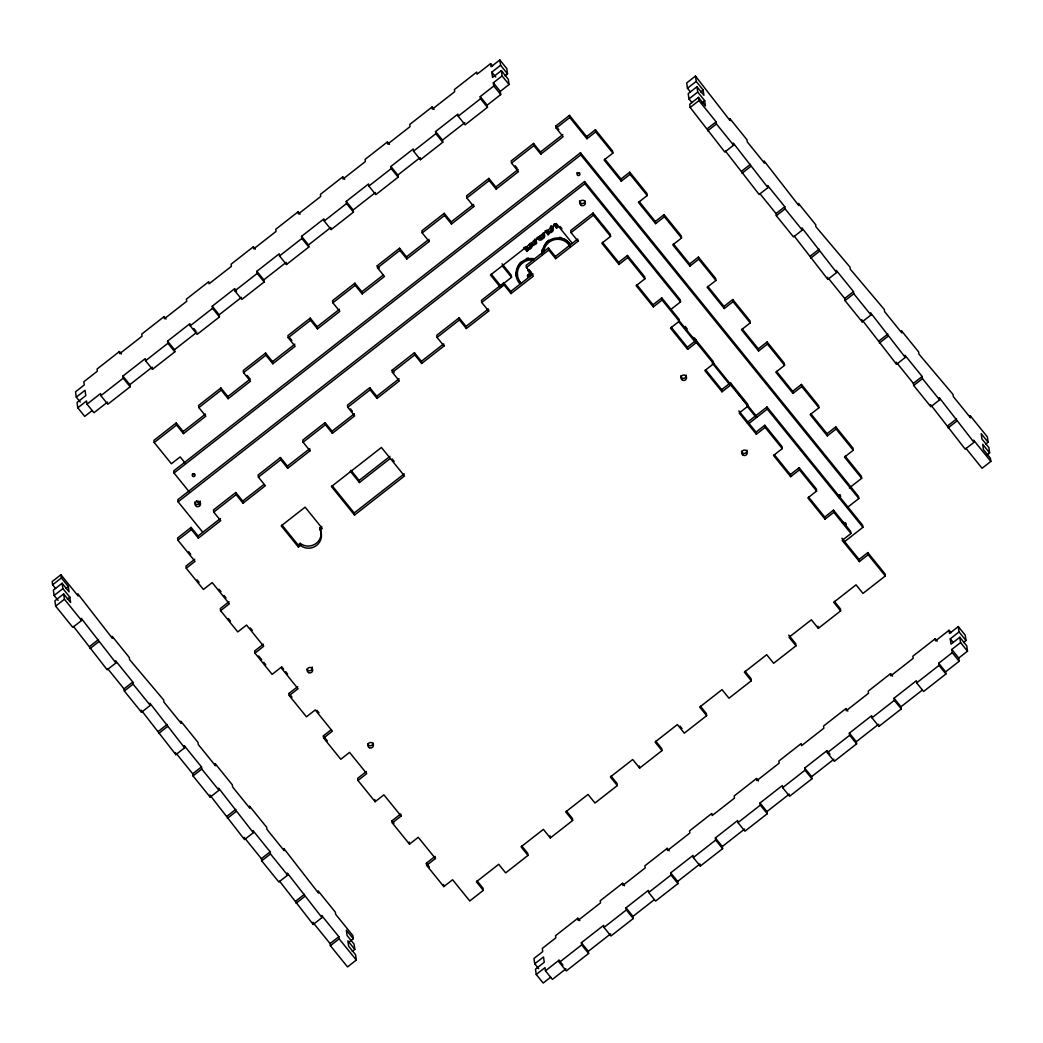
<?xml version="1.0" encoding="UTF-8"?>
<svg xmlns="http://www.w3.org/2000/svg" width="1043" height="1043" viewBox="0 0 1043 1043"><rect width="100%" height="100%" fill="white"/><g stroke="black" fill="none" stroke-linecap="round" stroke-linejoin="round"><path stroke-width="1.5" d="M529.375 245.288L529.583 243.58M121.392 354.007L119.41 351.556L97.077 369.026L97.377 371.152L83.818 381.764L84.274 384.958L75.513 391.816L76.269 397.148L80.233 402.05M166.059 319.067L164.077 316.616L141.744 334.086L142.044 336.211L119.71 353.681L119.41 351.556M255.392 249.199L253.397 246.748L231.077 264.218L231.377 266.343L209.043 283.813L208.743 281.688L186.41 299.145L186.71 301.284L164.377 318.754L164.077 316.616M300.058 214.271L298.076 211.82L275.73 229.291L276.043 231.416L253.71 248.886L253.397 246.748M344.725 179.331L342.743 176.88L320.41 194.35L320.709 196.488L298.376 213.945L298.076 211.82M389.391 144.403L387.409 141.952L365.076 159.41L365.376 161.548L343.043 179.018L342.743 176.88M434.044 109.463L432.063 107.012L409.73 124.482L410.029 126.62L387.709 144.077L387.409 141.952M492.583 66.061L490.601 63.61L477.029 74.209L476.729 72.084L454.396 89.555L454.696 91.68L432.363 109.15L432.063 107.012M505.021 75.813L507.524 73.857L506.768 68.525L499.819 59.946L491.044 66.804L490.601 63.61M76.269 397.148L85.031 390.291L85.787 395.623L77.026 402.481L77.782 407.813L84.718 416.392L92.24 410.512M107.507 402.129L93.948 412.728L86.999 404.149L100.571 393.55L100.871 395.675L107.807 404.254L130.14 386.784L123.204 378.218L122.905 376.08L145.238 358.609L145.538 360.748L152.474 369.326L174.807 351.856L167.871 343.277L167.571 341.139L189.904 323.669L190.204 325.807L197.14 334.386L219.473 316.916L212.537 308.337L212.237 306.212L234.571 288.742L234.871 290.867L241.807 299.445L264.14 281.988L257.191 273.409L256.891 271.284L279.224 253.814L279.524 255.939L286.473 264.518L308.806 247.048L301.87 238.482L301.557 236.344L323.891 218.874L324.204 221.012L331.139 229.59L353.473 212.12L346.537 203.541L346.224 201.403L368.557 183.946L368.87 186.071L375.806 194.65L398.139 177.18L391.203 168.601L390.89 166.476L413.224 149.006L413.523 151.144L420.459 159.722L442.793 142.252L435.857 133.673L435.557 131.548L457.89 114.078L458.19 116.203L465.126 124.782L487.459 107.312L487.159 105.187L500.718 94.574L500.262 91.38L509.036 84.522L508.28 79.19L501.344 70.611L492.57 77.469L491.814 72.136L500.588 65.279L499.819 59.946M77.782 407.813L86.543 400.955L86.999 404.149M500.718 94.574L493.782 85.995L493.326 82.801L502.1 75.943L501.344 70.611M487.459 107.312L480.523 98.746L480.223 96.608L493.782 85.995M100.871 395.675L123.204 378.218M145.538 360.748L167.871 343.277M190.204 325.807L212.537 308.337M234.871 290.867L257.191 273.409M279.524 255.939L301.87 238.482M324.204 221.012L346.537 203.541M368.87 186.071L391.203 168.601M413.523 151.144L435.857 133.673M458.19 116.203L480.523 98.746M130.14 386.784L129.84 384.658L152.174 367.188L152.474 369.326M174.807 351.856L174.507 349.718L196.84 332.248M219.473 316.916L219.173 314.79L241.507 297.32M264.14 281.988L263.827 279.85L286.16 262.393L286.473 264.518M308.806 247.048L308.506 244.922L330.84 227.452L331.139 229.59M353.473 212.12L353.173 209.982L375.506 192.512M398.139 177.18L397.839 175.055L420.16 157.584L420.459 159.722M442.793 142.252L442.493 140.114L464.826 122.657M406.509 256.839L428.842 239.368L429.142 241.507L406.809 258.964L406.509 256.839L399.56 248.26L377.227 265.73L377.527 267.855L384.476 276.434L362.143 293.904L361.83 291.766L354.894 283.188L332.561 300.658L332.86 302.796L339.809 311.375L317.476 328.832L317.176 326.707L310.24 318.115L287.907 335.585L288.207 337.723L295.143 346.302L272.81 363.772L272.51 361.634L265.574 353.055L243.241 370.526L243.541 372.651L250.476 381.23L228.143 398.7L227.843 396.575L220.907 387.996L198.574 405.466L198.874 407.591L205.81 416.17L183.477 433.64L183.177 431.502L176.228 422.923L153.908 440.394L154.208 442.519L171.391 463.744L180.152 456.899L185.198 463.131M451.176 221.898L473.509 204.428L473.809 206.566L451.476 224.036L451.176 221.898L444.227 213.32L421.894 230.79L422.193 232.915L429.142 241.507M586.622 136.607L595.397 129.749L595.696 131.887L586.935 138.745L586.622 136.607L569.452 115.382L555.893 125.994L556.193 128.12L563.129 136.698L540.795 154.168L540.496 152.03L533.56 143.452L511.226 160.922L511.526 163.06L518.462 171.639L496.129 189.109L495.829 186.971L488.893 178.392L466.56 195.849L466.873 197.987L473.809 206.566M154.208 442.519L176.541 425.062L176.228 422.923M198.874 407.591L221.207 390.121L220.907 387.996M243.541 372.651L265.874 355.194L265.574 353.055M288.207 337.723L310.54 320.253L310.24 318.115M332.86 302.796L355.194 285.326L354.894 283.188M377.527 267.855L399.86 250.385L399.56 248.26M422.193 232.915L444.54 215.458L444.227 213.32M466.873 197.987L489.193 180.53L488.893 178.392M511.526 163.06L533.86 145.59L533.56 143.452M556.193 128.12L569.752 117.52L569.452 115.382M183.177 431.502L205.51 414.045M227.843 396.575L250.177 379.104L247.204 375.428M272.51 361.634L294.843 344.164M317.176 326.707L339.496 309.236M361.83 291.766L382.924 275.274M495.829 186.971L518.162 169.501M540.496 152.03L562.829 134.573M847.268 507.563L858.819 498.528L858.519 496.403L580.482 152.747L173.712 470.901L174.012 473.027L189.344 491.983M174.012 473.027L580.795 154.885L580.482 152.747M985.609 444.175L988.112 442.219L987.356 436.887L970.186 415.662L970.498 417.8L953.315 396.575L953.015 394.437L918.974 354.125L918.674 351.986L901.504 330.774L901.817 332.9L884.633 311.674L884.334 309.536L850.293 269.224L849.993 267.099L815.952 226.774L815.652 224.649L798.482 203.424L798.782 205.562L764.141 160.974L764.441 163.112L747.27 141.887L746.971 139.762L729.8 118.524L730.1 120.662L695.459 76.087L686.685 82.945L687.441 88.277L690.414 91.953M349.522 941.686L353.277 938.739L352.834 935.545L335.663 914.32L335.351 912.182L318.18 890.957L318.48 893.095L283.839 848.507L284.139 850.645L266.969 829.42L266.669 827.295L249.499 806.07L249.798 808.195L232.628 786.983L232.328 784.844L215.158 763.619L215.458 765.745L198.287 744.533L197.987 742.394L180.817 721.169L181.117 723.307L163.947 702.082L163.647 699.944L129.606 659.632L129.306 657.494L112.136 636.282L112.435 638.407L77.795 593.832L78.095 595.97L60.924 574.732L52.15 581.603L52.606 584.797L55.579 588.474M52.606 584.797L61.381 577.939L60.924 574.732M687.441 88.277L696.216 81.406L695.459 76.087M61.381 577.939L68.316 586.518L69.073 591.85L62.137 583.272L53.362 590.129L54.119 595.462L58.095 600.364M696.216 81.406L703.151 89.998L703.908 95.317L696.972 86.738L688.197 93.609L688.954 98.942L691.939 102.618M595.397 129.749L612.567 150.974L612.867 153.099L604.093 159.957L621.263 181.182L630.037 174.324L629.737 172.186L620.963 179.044L621.263 181.182M54.119 595.462L62.893 588.604L62.137 583.272M688.954 98.942L697.728 92.071L696.972 86.738M670.506 309.732L680.531 301.883L680.219 299.758L584.588 181.534L177.805 499.688L178.118 501.826L202.538 532.008M65.813 588.474L68.316 586.518M700.648 91.953L703.151 89.998M178.118 501.826L584.888 183.672L584.588 181.534M62.893 588.604L69.829 597.183L70.598 602.515L63.649 593.936L54.888 600.794L55.644 606.126L72.814 627.351L81.589 620.494L81.289 618.356L115.929 662.944L107.155 669.802L73.518 626.465M697.728 92.071L704.677 100.65L705.433 105.982L698.484 97.403L689.723 104.274L690.166 107.468L724.82 152.043L733.594 145.186L733.281 143.06L767.935 187.636L759.161 194.493L725.524 151.17M690.166 107.468L698.94 100.61L698.484 97.403M55.644 606.126L64.418 599.256L63.649 593.936M67.326 599.138L69.829 597.183M702.161 102.618L704.677 100.65M538.279 237.374L537.992 237.595A3.025 2.96 -8.1 0 0 543.234 235.796M538.579 237.139L542.621 233.984M527.797 248.26L528.097 250.398L526.911 251.324L527.197 248.729M548.096 230.594L549.283 233.828L548.096 234.753L547.797 232.615L548.983 231.689A2.673 2.621 -8.1 0 0 550.222 231.35A3.103 3.038 -8.1 0 0 550.652 231.064A1.943 1.903 -8.1 0 0 551.46 228.899M555.267 223.893L557.875 227.113L556.558 228.143L556.245 226.005L557.405 225.105M287.386 466.13L309.719 448.673L310.019 450.798L287.685 468.268L287.386 466.13L280.437 457.551L258.116 475.021L258.416 477.146L265.352 485.725L243.019 503.195L242.719 501.057L235.783 492.479L213.45 509.949L213.75 512.087L220.686 520.666L198.353 538.136L198.053 535.998L191.117 527.419L177.558 538.032L177.858 540.157L195.028 561.382L186.254 568.252L203.424 589.464L212.198 582.607L229.369 603.832L220.594 610.69L237.765 631.915L246.539 625.057L263.71 646.269L254.935 653.14L272.106 674.365L280.88 667.507L298.05 688.719L289.276 695.59L306.446 716.815L315.221 709.957L332.391 731.169L323.617 738.027L340.8 759.265L349.561 752.394L366.732 773.619L357.958 780.477L375.141 801.702L383.915 794.844L401.073 816.069L392.298 822.927L409.482 844.152L418.256 837.294L435.413 858.519L426.652 865.377L443.823 886.602L452.597 879.744L469.767 900.956L483.326 890.357L483.013 888.219L477.068 880.866M421.385 361.321L443.705 343.864L444.005 346.002L421.685 363.459L421.385 361.321L414.436 352.743L392.103 370.213L392.416 372.351L399.352 380.93L377.018 398.4L376.719 396.262L369.77 387.683L347.436 405.153L347.749 407.278L354.685 415.857L332.352 433.327L332.052 431.202L325.103 422.624L302.77 440.094L303.083 442.219L310.019 450.798M466.038 326.394L488.372 308.937L488.685 311.062L466.351 328.532L466.038 326.394L459.103 317.815L436.769 335.285L437.069 337.424L444.005 346.002M555.371 256.526L577.705 239.056L578.018 241.194L555.684 258.664L555.371 256.526L548.435 247.947L526.102 265.417L526.402 267.543L533.351 276.134L511.018 293.591L510.705 291.466L503.769 282.888L481.436 300.358L481.736 302.483L488.685 311.062M618.981 264.453L618.668 262.328L627.443 255.47L627.743 257.595L618.981 264.453L601.811 243.241L610.572 236.383L610.272 234.245L593.089 213.02L570.769 230.477L571.069 232.615L578.018 241.194M501.383 285.26L511.552 277.308L511.253 275.169L502.074 263.827M177.858 540.157L191.417 529.557L191.117 527.419M213.75 512.087L236.083 494.617L235.783 492.479M258.416 477.146L280.75 459.689L280.437 457.551M303.083 442.219L325.416 424.749L325.103 422.624M347.749 407.278L370.082 389.821L369.77 387.683M392.416 372.351L414.749 354.881L414.436 352.743M437.069 337.424L459.402 319.953L459.103 317.815M481.736 302.483L504.069 285.013L503.769 282.888M526.402 267.543L548.735 250.085L548.435 247.947M571.069 232.615L593.402 215.158L593.089 213.02M707.35 128.693L716.124 121.835L698.94 100.61M529.153 269.629L527.901 270.606L530.248 273.514L527.276 275.834L528.214 277.008L531.187 274.674L530.887 272.549L527.914 274.87L528.214 277.008M707.649 130.831L716.424 123.974L716.124 121.835M198.053 535.998L220.386 518.527M242.719 501.057L263.814 484.565M332.052 431.202L354.385 413.732M376.719 396.262L399.052 378.792M510.705 291.466L533.038 273.996M629.737 172.186L646.908 193.411L647.208 195.549L638.433 202.407L655.604 223.632L664.378 216.775L664.078 214.636L655.304 221.494L655.604 223.632M194.728 559.257L185.954 566.114L186.254 568.252M89.685 646.438L98.446 639.581M89.985 648.577L98.759 641.706M741.69 171.143L750.465 164.286M741.99 173.281L750.764 166.411M390.212 458.49L359.444 482.544L359.144 480.419L389.913 456.352M664.078 214.636L681.248 235.861L681.548 238L672.787 244.857L689.945 266.082L698.719 259.212L698.419 257.086L689.645 263.944L689.945 266.082M298.389 547.08L281.206 525.855L305.117 507.159L322.287 528.384L320.201 530.013A12.907 12.659 -8.1 0 1 300.475 545.45L298.389 547.08L298.089 544.941L300.162 543.312A12.907 12.659 -8.1 0 0 320.905 530.783M320.201 530.013L319.901 527.888L321.726 526.454M229.056 601.694L220.295 608.551L220.594 610.69M627.443 255.47L644.6 276.682L644.913 278.82L636.139 285.678L653.322 306.903L662.083 300.045L661.784 297.92L653.009 304.765L653.322 306.903M142.2 711.365L175.837 754.689L184.611 747.831L149.97 703.256L150.27 705.381L141.496 712.252L124.326 691.014L124.026 688.888L132.787 682.031L115.63 660.806L115.929 662.944M124.326 691.014L133.1 684.156L132.787 682.031M354.503 515.099L331.426 486.573L381.425 447.473L404.501 475.986L354.503 515.099L354.203 512.96L404.202 473.861M794.205 236.057L827.842 279.394L836.616 272.536L801.976 227.948L802.276 230.086L793.501 236.944L776.331 215.718L776.031 213.593L784.805 206.736L767.622 185.498L767.935 187.636M776.331 215.718L785.105 208.861L784.805 206.736M698.419 257.086L715.589 278.312L715.902 280.45L707.128 287.307L724.285 308.532L733.06 301.662L732.76 299.537L723.985 306.394L724.285 308.532M263.41 644.144L254.635 651.001L254.935 653.14M661.784 297.92L678.941 319.132L679.254 321.27L670.48 328.128L687.663 349.353L696.424 342.495L696.124 340.357L687.363 347.215L687.663 349.353M158.367 731.339L167.141 724.481M158.666 733.464L167.441 726.606M810.372 256.03L819.133 249.173M810.672 258.169L819.446 251.298M732.76 299.537L749.93 320.762L750.243 322.887L741.469 329.757L758.639 350.969L767.4 344.112L767.1 341.987L758.326 348.844L758.639 350.969M289.276 695.59L288.976 693.452L297.75 686.594M696.124 340.357L713.295 361.582L713.595 363.72L704.833 370.565L722.004 391.803L730.765 384.945L730.465 382.807L721.704 389.665L722.004 391.803M210.178 797.139L209.878 795.001L244.518 839.576L253.293 832.718L218.652 788.143L218.952 790.268L210.178 797.139L193.007 775.914L192.707 773.789L201.482 766.918L184.298 745.693L184.611 747.831M193.007 775.914L201.781 769.056L201.482 766.918M862.9 320.957L896.524 364.294L905.298 357.423L870.657 312.848L870.957 314.973L862.183 321.844L845.013 300.606L844.713 298.481L853.487 291.623L836.317 270.398L836.616 272.536M845.013 300.606L853.787 293.748L853.487 291.623M767.1 341.987L784.271 363.212L784.584 365.337L775.809 372.208L792.98 393.42L801.754 386.562L801.441 384.424L792.667 391.294L792.98 393.42M323.617 738.027L323.317 735.902L330.84 730.022M730.465 382.807L747.635 404.032L747.935 406.157L739.174 413.015L756.344 434.253L765.106 427.395L764.806 425.257L756.045 432.115L756.344 434.253M227.048 816.226L235.822 809.368M227.348 818.364L236.122 811.506M746.918 422.65L766.97 406.979L862.613 525.19L862.913 527.315L843.67 542.373M748.483 423.81L767.27 409.104L766.97 406.979M879.053 340.931L887.828 334.073M879.353 343.056L888.128 336.198M801.441 384.424L818.625 405.662L818.924 407.787L810.15 414.645L827.321 435.87L836.095 429.012L835.782 426.874L827.021 433.732L827.321 435.87M366.432 771.481L357.658 778.352L357.958 780.477M764.806 425.257L781.976 446.482L782.276 448.607L773.515 455.465L790.685 476.69L799.446 469.845L799.147 467.707L790.385 474.565L790.685 476.69M279.563 881.152L313.2 924.476L321.974 917.618L287.333 873.043L287.633 875.168L278.859 882.026L261.689 860.814L261.389 858.676L270.163 851.818L252.993 830.593L253.293 832.718M261.689 860.814L270.463 853.943L270.163 851.818M930.565 404.606L965.218 449.181L973.979 442.323L939.339 397.748L939.639 399.873L930.877 406.731L913.694 385.506L913.394 383.381L922.168 376.51L904.998 355.298L905.298 357.423M913.694 385.506L922.468 378.648L922.168 376.51M835.782 426.874L852.965 448.099L853.265 450.237L844.491 457.095L861.661 478.32L849.328 487.955M392.298 822.927L391.999 820.802L400.773 813.931L401.073 816.069M799.147 467.707L816.317 488.932L816.617 491.057L807.856 497.915L825.026 519.14L833.8 512.282L833.487 510.157L824.726 517.015L825.026 519.14M295.73 901.126L304.504 894.268M296.043 903.264L304.804 896.393M947.735 425.818L956.509 418.96M948.035 427.956L956.809 421.098M426.652 865.377L426.339 863.239L435.114 856.381L435.413 858.519M833.487 510.157L850.658 531.369L850.958 533.508L842.196 540.365L859.367 561.59L868.141 554.733L867.828 552.607L859.067 559.452L859.367 561.59M352.299 951.359L354.803 949.404L347.854 940.825L348.623 946.157L355.559 954.736L356.315 960.068L347.541 966.926L330.383 945.701L330.07 943.576L338.845 936.718L321.674 915.48L321.974 917.618M330.383 945.701L339.144 938.843L338.845 936.718M987.134 454.839L989.638 452.884L988.881 447.551L981.932 438.973L981.176 433.64L988.112 442.219M989.638 452.884L982.702 444.305L983.458 449.637L990.394 458.216L990.85 461.41L982.076 468.268L965.922 448.294M521.735 845.938L527.693 853.291L527.993 855.416L505.659 872.887L498.71 864.308L476.377 881.778L483.326 890.357M527.993 855.416L521.044 846.838L543.377 829.381L550.326 837.959L572.646 820.489L572.346 818.364L566.401 811.011M611.068 776.07L617.013 783.423L617.313 785.562L594.979 803.019L588.043 794.44L565.71 811.91L572.646 820.489M617.313 785.562L610.377 776.983L632.71 759.513L639.646 768.091L661.979 750.621L661.679 748.483L655.734 741.13M700.401 706.202L706.346 713.555L706.646 715.681L684.312 733.151L677.376 724.572L655.043 742.042L661.979 750.621M745.054 671.275L751.012 678.628L751.312 680.753L728.979 698.223L722.03 689.645L699.71 707.102L706.646 715.681M788.73 635.109L795.679 643.687L795.978 645.826L773.645 663.283L766.709 654.704L744.376 672.174L751.312 680.753M795.978 645.826L789.043 637.247L811.376 619.777L818.312 628.355L840.645 610.885L840.345 608.747L834.387 601.394M867.828 552.607L884.999 573.819L885.298 575.958L862.978 593.415L856.042 584.836L833.709 602.306L840.645 610.885M579.856 920.669L577.874 918.218L555.541 935.688L555.841 937.826L542.282 948.426L542.738 951.633L533.964 958.478L534.733 963.81L538.696 968.712M624.522 885.742L622.541 883.291L600.207 900.761L600.507 902.886L578.174 920.356L577.874 918.218M669.189 850.801L667.207 848.35L644.874 865.82L645.174 867.945L622.84 885.416L622.541 883.291M758.509 780.933L756.527 778.482L734.194 795.952L734.494 798.091L712.16 815.548L711.861 813.423L689.54 830.88L689.84 833.018L667.507 850.488L667.207 848.35M847.842 711.065L845.86 708.614L823.527 726.084L823.84 728.21L801.506 745.68L801.193 743.555L778.86 761.025L779.173 763.15L756.827 780.62L756.527 778.482M892.508 676.138L890.526 673.687L868.193 691.157L868.493 693.282L846.173 710.752L845.86 708.614M937.175 641.197L935.193 638.746L912.86 656.216L913.16 658.355L890.826 675.812L890.526 673.687M951.033 632.723L949.052 630.272L935.493 640.884L935.193 638.746M963.471 642.488L965.987 640.519L965.218 635.187L958.282 626.608L949.508 633.479L949.052 630.272M534.733 963.81L543.494 956.966L544.25 962.298L535.489 969.143L536.245 974.475L543.181 983.054L550.691 977.174M565.971 968.791L552.399 979.403L545.463 970.824L559.022 960.212L559.335 962.35L566.271 970.929L588.604 953.458L581.668 944.88L581.355 942.742L603.688 925.284L604.001 927.41L610.937 935.988L633.27 918.518L626.335 909.939L626.022 907.814L648.355 890.344L648.668 892.482L655.604 901.061L677.937 883.59L671.001 875.012L670.688 872.874L693.021 855.403L693.334 857.542L700.27 866.12L722.59 848.663L715.654 840.084L715.355 837.946L737.688 820.476L737.988 822.614L744.924 831.193L767.27 813.723L760.321 805.144L760.021 803.006L782.354 785.548L782.654 787.674L789.603 796.252L811.936 778.782L804.987 770.203L804.688 768.078L827.021 750.608L827.321 752.746L834.27 761.325L856.603 743.855L849.654 735.276L849.354 733.138L871.674 715.681L871.987 717.806L878.923 726.384L901.256 708.927L894.32 700.348L894.02 698.21L916.354 680.74L916.654 682.878L923.59 691.457L945.923 673.987L945.623 671.848L959.182 661.249L958.726 658.042L967.5 651.184L966.744 645.852L959.795 637.273L951.033 644.144L950.264 638.811L959.038 631.941L958.282 626.608M536.245 974.475L545.007 967.617L545.463 970.824M959.182 661.249L952.246 652.67L951.79 649.463L960.564 642.605L959.795 637.273M945.923 673.987L938.987 665.408L938.687 663.27L952.246 652.67M559.335 962.35L581.668 944.88M604.001 927.41L626.335 909.939M648.668 892.482L671.001 875.012M693.334 857.542L715.654 840.084M737.988 822.614L760.321 805.144M782.654 787.674L804.987 770.203M827.321 752.746L849.654 735.276M871.987 717.806L894.32 700.348M916.654 682.878L938.987 665.408M588.604 953.458L588.304 951.32L610.637 933.863M633.27 918.518L632.971 916.393L654.065 899.887M677.937 883.59L677.637 881.452L699.97 863.982L700.27 866.12M722.59 848.663L722.291 846.525L744.624 829.055M767.27 813.723L766.957 811.584L789.29 794.127M811.936 778.782L811.623 776.657L833.957 759.187M856.603 743.855L856.29 741.716L878.623 724.259L878.923 726.384M901.256 708.927L900.956 706.789L922.051 690.297M551.578 229.877L550.326 230.568M540.926 237.778L543.625 235.848A4.159 4.094 -8.1 0 0 544.329 234.232A4.381 4.302 -8.1 0 0 544.407 233.332M531.904 243.541L534.172 243.345L536.024 241.637A2.503 2.451 -8.1 0 0 536.258 240.816M548.396 232.732L549.309 232.889A3.377 3.312 -8.1 0 0 550.626 232.706L551.877 232.015A4.055 3.976 -8.1 0 0 553.155 230.399L553.259 230.047A2.203 2.151 -8.1 0 0 553.325 229.395A3.338 3.272 -8.1 0 0 552.946 228.117L551.043 225.601M531.395 243.41L531.695 245.535L532.699 245.744L536.324 243.762A2.503 2.451 -8.1 0 0 536.571 242.954A2.347 2.308 -8.1 0 0 536.545 242.367L534.551 239.173M537.275 237.217L538.618 237.804A4.459 4.381 -8.1 0 0 539.557 237.934M536.324 238.299L538.918 239.942A4.459 4.381 -8.1 0 0 540.326 240.059A4.237 4.159 -8.1 0 0 541.226 239.903L543.938 237.987A4.159 4.094 -8.1 0 0 544.629 236.37A4.381 4.302 -8.1 0 0 544.707 235.457L543.99 233.137M525.385 246.774L526.519 247.856A2.581 2.529 -8.1 0 0 526.858 248.051A2.125 2.086 -8.1 0 0 528.071 248.26A2.542 2.49 -8.1 0 0 529.362 247.726L530.079 246.448L529.362 244.896M530.248 243.332L532.452 244.636A2.321 2.282 -8.1 0 0 533.377 244.453L533.599 244.349A2.894 2.842 -8.1 0 0 534.029 244.062M546.545 230.164L549.035 231.676L548.435 231.011M990.85 461.41L973.68 440.185L973.979 442.323M716.424 123.974L733.594 145.186M785.105 208.861L802.276 230.086M853.787 293.748L870.957 314.973M922.468 378.648L939.639 399.873M759.865 193.607L776.031 213.593M828.546 278.507L844.713 298.481M897.241 363.407L913.394 383.381M595.696 131.887L612.867 153.099M630.037 174.324L647.208 195.549M664.378 216.775L681.548 238M698.719 259.212L715.902 280.45M733.06 301.662L750.243 322.887M767.4 344.112L784.584 365.337M801.754 386.562L818.924 407.787M836.095 429.012L853.265 450.237M604.81 159.084L620.963 179.044M639.15 201.521L655.304 221.494M673.491 243.971L689.645 263.944M707.832 286.421L723.985 306.394M742.173 328.871L758.326 348.844M776.514 371.321L792.667 391.294M810.854 413.771L827.021 433.732M845.195 456.208L861.362 476.182L861.661 478.32M569.752 117.52L586.935 138.745M580.795 154.885L858.819 498.528M555.893 125.994L558.865 129.671M500.588 65.279L507.524 73.857M959.038 631.941L965.987 640.519M502.1 75.943L509.036 84.522M960.564 642.605L967.5 651.184M584.888 183.672L680.531 301.883M767.27 409.104L862.913 527.315M491.814 72.136L495.777 77.039M950.264 638.811L953.25 642.488M493.326 82.801L500.262 91.38M951.79 649.463L958.726 658.042M685.212 326.446L687.259 328.975M694.416 337.828L696.463 340.357M692.565 337.019L694.599 339.536M678.354 319.719L698.81 345.011M713.138 362.716L733.594 388.009M735.641 390.538L757.127 417.096M593.402 215.158L610.572 236.383M627.743 257.595L644.913 278.82M662.083 300.045L679.254 321.27M696.424 342.495L713.595 363.72M730.765 384.945L747.935 406.157M765.106 427.395L782.276 448.607M799.446 469.845L816.617 491.057M833.8 512.282L850.958 533.508M868.141 554.733L885.298 575.958M678.589 321.505L694.899 341.674M712.239 363.107L729.578 384.528M746.905 405.949L756.084 417.304M533.86 145.59L540.795 154.168M602.515 242.354L618.668 262.328M636.856 284.791L653.009 304.765M671.197 327.241L687.363 347.215M705.537 369.691L721.704 389.665M738.861 410.89L756.045 432.115M774.219 454.579L790.385 474.565M808.56 497.029L824.726 517.015M841.897 538.227L859.067 559.452M480.223 96.608L487.159 105.187M938.687 663.27L945.623 671.848M515.19 165.824L517.172 168.275M560.013 226.396L562.021 228.886M572.385 243.449L556.284 223.554L490.497 275L500.562 287.438M554.315 223.619L556.245 226.005M553.65 224.558L556.558 228.143M550.156 227.165L551.382 228.925M546.232 230.686L547.797 232.615M544.967 230.881L548.096 234.753M548.735 250.085L555.684 258.664M489.193 180.53L496.129 189.109M533.442 240.464L534.655 242.185A1.682 1.656 -8.1 0 1 534.003 244.023M435.557 131.548L442.493 140.114M894.02 698.21L900.956 706.789M527.276 247.23A3.65 3.585 -8.1 0 1 526.858 247.113L527.21 247.543M526.858 247.113L528.097 250.398M525.033 247.256L526.611 249.199M523.769 247.452L526.911 251.324M529.935 270.593L531.5 272.536M528.371 269.446L530.248 273.514M530.887 272.549L532.452 274.478M502.374 265.952L511.552 277.308M504.069 285.013L511.018 293.591M444.54 215.458L451.476 224.036M491.201 274.113L501.266 286.551M390.89 166.476L397.839 175.055M849.354 733.138L856.29 741.716M827.021 750.608L829.993 754.285M459.402 319.953L466.351 328.532M399.86 250.385L406.809 258.964M346.224 201.403L353.173 209.982M804.688 768.078L811.623 776.657M377.227 265.73L379.209 268.181M414.749 354.881L421.685 363.459M355.194 285.326L362.143 293.904M301.557 236.344L308.506 244.922M760.021 803.006L766.957 811.584M392.103 370.213L394.085 372.664M680.049 726.124L682.031 728.575M370.082 389.821L377.018 398.4M310.54 320.253L317.476 328.832M256.891 271.284L263.827 279.85M715.355 837.946L722.291 846.525M392.155 458.972L394.163 461.462M350.409 408.83L352.404 411.281M288.898 336.811L291.871 340.487M234.571 288.742L236.552 291.193M325.416 424.749L332.352 433.327M265.874 355.194L272.81 363.772M350.983 470.328L359.144 480.419M350.265 471.201L359.444 482.544M212.237 306.212L219.173 314.79M670.688 872.874L677.637 881.452M332.13 485.686L354.203 512.96M193.868 328.571L195.849 331.022M280.75 459.689L287.685 468.268M221.207 390.121L228.143 398.7M167.571 341.139L174.507 349.718M626.022 907.814L632.971 916.393M281.975 525.046L298.089 544.941M236.083 494.617L243.019 503.195M176.541 425.062L183.477 433.64M122.905 376.08L129.84 384.658M581.355 942.742L588.304 951.32M196.501 500.823L199.565 504.616M559.022 960.212L562.985 965.114M191.417 529.557L198.353 538.136M188.666 551.76L190.686 554.263M218.965 589.217L220.986 591.707M224.01 595.449L226.031 597.952M250.281 627.912L252.302 630.415M281.584 666.62L283.605 669.111M285.626 671.614L287.646 674.104M316.942 710.309L318.962 712.812M197.062 579.843L199.083 582.346M228.378 618.551L230.386 621.041M258.677 655.995L261.702 659.75M263.723 662.24L265.743 664.743M288.976 693.452L292.001 697.193M323.317 735.902L327.359 740.895M391.999 820.802L394.019 823.292M426.339 863.239L429.377 866.994M353.277 938.739L346.341 930.16L347.097 935.493L354.046 944.071L354.803 949.404M64.418 599.256L81.589 620.494M133.1 684.156L150.27 705.381M201.781 769.056L218.952 790.268M270.463 853.943L287.633 875.168M339.144 938.843L356.315 960.068M107.859 668.915L124.026 688.888M176.541 753.802L192.707 773.789M244.218 837.451L261.389 858.676M330.07 943.576L312.9 922.351L313.2 924.476M531.695 245.535L531.774 245.744A2.516 2.477 -8.1 0 1 531.565 247.569L530.991 248.312A4.615 4.537 -8.1 0 1 530.392 248.808A3.429 3.364 -8.1 0 1 529.127 249.368A3.65 3.585 -8.1 0 1 527.158 249.238M896.224 362.156L896.524 364.294M861.883 319.706L862.183 321.844M827.542 277.255L827.842 279.394M818.012 626.217L818.312 628.355M639.346 765.953L639.646 768.091M550.026 835.821L550.326 837.959M443.523 884.477L443.823 886.602M409.169 842.027L409.482 844.152M374.828 799.577L375.141 801.702M300.162 543.312L300.475 545.45M175.537 752.551L175.837 754.689M141.196 710.114L141.496 712.252M842.209 522.634A2.803 2.751 -8.1 0 1 845.821 526.285M845.769 523.064A2.803 2.751 -8.1 0 1 844.713 525.19M585.097 200.856A2.803 2.751 -8.1 0 1 582.255 203.581A2.803 2.751 -8.1 0 1 579.504 200.817M200.126 501.031A2.803 2.751 -8.1 0 1 197.974 504.525A2.803 2.751 -8.1 0 1 194.663 502.1M542.347 254.453A15.384 15.097 -8.1 0 1 570.234 244.271M543.716 252.028A13.989 13.728 -8.1 0 1 570.273 247.035M519.844 283.696A15.384 15.097 -8.1 0 1 533.716 258.677M520.887 282.77A13.989 13.728 -8.1 0 1 533.495 260.033M542.034 252.315A15.384 15.097 -8.1 0 1 542.021 249.798M543.429 252.184A13.989 13.728 -8.1 0 1 548.683 240.177M559.504 237.322A13.989 13.728 -8.1 0 1 561.773 237.843M563.859 238.704A13.989 13.728 -8.1 0 1 569.973 244.909M521.396 283.279A15.384 15.097 -8.1 0 1 515.724 272.901M517.497 274.961A13.989 13.728 -8.1 0 1 520.77 262.21M526.233 258.612A13.989 13.728 -8.1 0 1 528.488 257.986M551.564 229.864A4.055 3.976 -8.1 0 0 552.855 228.261L552.946 227.922A2.203 2.151 -8.1 0 0 553.025 227.27A3.338 3.272 -8.1 0 0 552.959 226.787M551.16 226.761A1.943 1.903 -8.1 0 1 551.212 227.57M529.257 247.1A3.429 3.364 -8.1 0 0 530.092 246.669A4.615 4.537 -8.1 0 0 530.691 246.174L531.252 245.431A2.516 2.477 -8.1 0 0 531.461 243.619M542.582 234.01A3.338 3.272 -8.1 0 1 543.286 235.796M542.895 233.137A3.338 3.272 -8.1 0 1 542.986 233.658M838.037 495.594A1.395 1.369 -8.1 0 1 840.423 495.751A1.395 1.369 -8.1 0 1 839.159 497.759M194.493 473.848A1.395 1.369 -8.1 0 1 192.433 474.083M840.084 494.93A1.395 1.369 -8.1 0 1 838.064 495.373M579.478 172.603A1.395 1.369 -8.1 0 1 576.909 172.577M686.216 375.076A2.803 2.751 -8.1 0 1 683.869 378.335A2.803 2.751 -8.1 0 1 680.688 375.871M746.944 450.133A2.803 2.751 -8.1 0 1 744.728 453.366A2.803 2.751 -8.1 0 1 741.456 451.202M373.107 743.111A2.803 2.751 -8.1 0 1 367.631 743.894M312.17 666.972A2.803 2.751 -8.1 0 1 310.658 670.571A2.803 2.751 -8.1 0 1 307.007 669.098M319.901 527.888A12.907 12.659 -8.1 0 1 320.644 529.766M581.42 205.471A2.803 2.751 -8.1 0 0 585.384 202.707A2.803 2.751 -8.1 0 0 580.99 200.738A2.803 2.751 -8.1 0 0 581.42 205.471M196.579 506.468A2.803 2.751 -8.1 0 0 200.543 503.704A2.803 2.751 -8.1 0 0 196.136 501.735A2.803 2.751 -8.1 0 0 196.579 506.468M193.072 476.429A1.395 1.369 -8.1 0 0 195.041 475.047A1.395 1.369 -8.1 0 0 192.851 474.057A1.395 1.369 -8.1 0 0 193.072 476.429M577.913 175.433A1.395 1.369 -8.1 0 0 579.895 174.051A1.395 1.369 -8.1 0 0 577.692 173.06A1.395 1.369 -8.1 0 0 577.913 175.433M682.604 380.239A2.803 2.751 -8.1 0 0 686.555 377.488A2.803 2.751 -8.1 0 0 682.161 375.506A2.803 2.751 -8.1 0 0 682.604 380.239M743.32 455.296A2.803 2.751 -8.1 0 0 747.283 452.545A2.803 2.751 -8.1 0 0 742.89 450.563A2.803 2.751 -8.1 0 0 743.32 455.296M369.444 747.727A2.803 2.751 -8.1 0 0 373.407 744.963A2.803 2.751 -8.1 0 0 369 742.994A2.803 2.751 -8.1 0 0 369.444 747.727M308.715 672.67A2.803 2.751 -8.1 0 0 312.678 669.906A2.803 2.751 -8.1 0 0 308.285 667.937A2.803 2.751 -8.1 0 0 308.715 672.67"/></g></svg>
